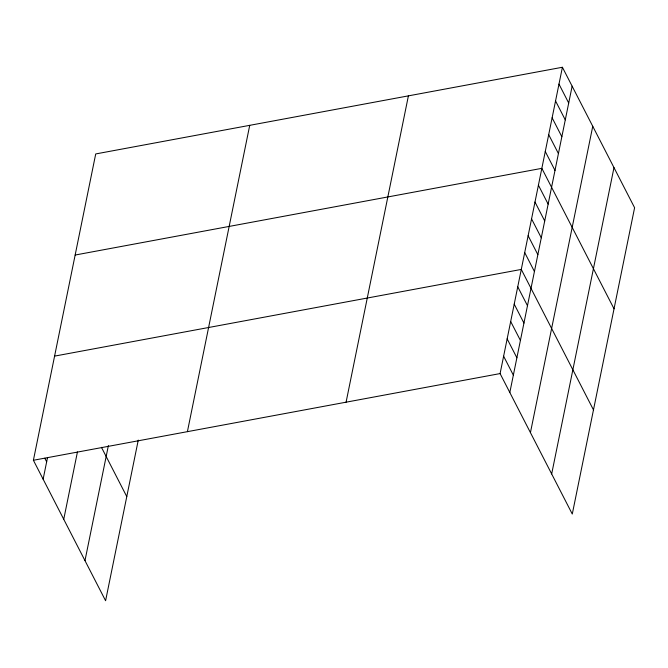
<?xml version="1.0" encoding="UTF-8"?>
<svg xmlns="http://www.w3.org/2000/svg" width="668" height="668" viewBox="0 0 668 668"><rect width="100%" height="100%" fill="white"/><g stroke="black" fill="none" stroke-linecap="round" stroke-linejoin="round"><path stroke-width="1" d="M138.268 440.103L105.594 600.741L33.4 460.269L95.716 153.941L562.406 67.259L634.6 207.731L572.284 514.059L500.09 373.579L562.406 67.259M43.128 479.19L47.486 457.747M63.744 519.303L77.446 451.91M84.978 560.627L108.383 445.581M187.407 431.662L249.723 125.342M346.082 402.186L408.399 95.866M509.818 392.508L572.134 86.18M530.434 432.613L592.75 126.294M551.676 473.946L613.984 167.618M75.15 255.034L541.84 168.344L614.034 308.816M54.584 356.119L521.282 269.429L593.476 409.901M33.4 460.269L500.09 373.579M558.982 84.101L568.702 103.031M555.551 100.951L565.278 119.881M552.127 117.802L561.846 136.723M548.695 134.652L558.423 153.573M545.272 151.494L554.999 170.423M538.416 185.195L548.144 204.116M534.985 202.037L544.712 220.966M531.561 218.887L541.289 237.816M528.137 235.737L537.857 254.658M524.706 252.579L534.433 271.509M517.75 286.789L527.478 305.71M514.218 304.149L523.946 323.07M510.686 321.508L520.414 340.429M507.154 338.868L516.882 357.789M503.622 356.219L513.35 375.149M101.444 447.301L126.778 496.591M44.806 458.231L46.66 461.839"/></g></svg>
